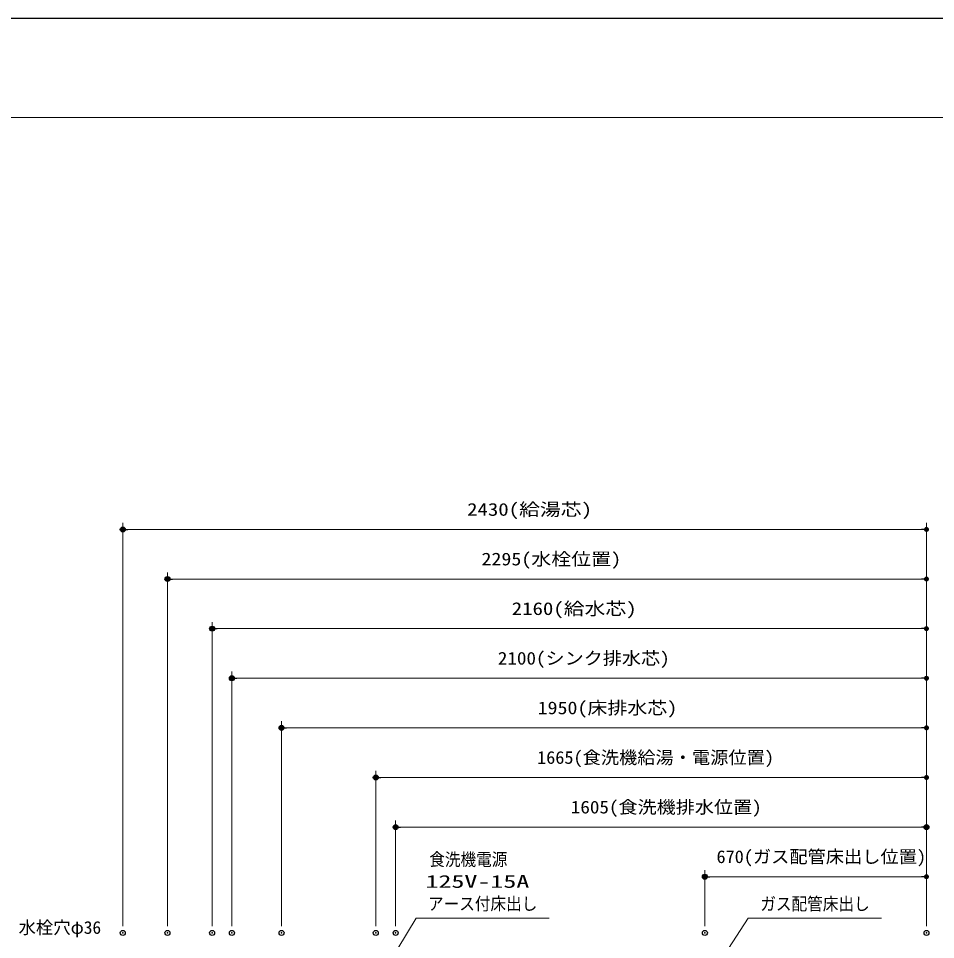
# Model space of a CAD drawing. Units: millimetres, scale not verified. Extents: x -9797 to 9797, y -4555 to 4555.
# Drawn here: x -7519 to -4746, y 1670 to 4455 of the extents above; entities that cross this region are included whole.
import ezdxf
from ezdxf.enums import TextEntityAlignment as Align

# ---------------------------------------------------------------- set-up
doc = ezdxf.new("R2010")
doc.units = ezdxf.units.MM
doc.header["$LTSCALE"] = 30
doc.header["$PDMODE"] = 32
doc.header["$PDSIZE"] = 15
for name, color, linetype, lineweight in [('0-0_0', 7, 'Continuous', 25), ('0-2_寸法ﾚｲﾔｰ', 30, 'Continuous', 13), ('0-3_DEFPOINTS', 7, 'Continuous', 25), ('0-6_図面枠', 3, 'Continuous', 15)]:
    doc.layers.add(name, color=color, linetype=linetype, lineweight=lineweight)
doc.styles.add('ＭＳ ゴシック', font='')
doc.styles.get('ＭＳ ゴシック').set_extended_font_data('MS Gothic')

# ---------------------------------------------------------------- blocks, each defined once
blk = doc.blocks.new('_DOT')
at = {"layer": '0-0_0', "color": 30}
blk.add_line((-15, 0), (-30, 0), dxfattribs=at)
for points in [[(0, 0), (-15, 0), (-14.88, 1.88)], [(0, 0), (-14.88, -1.88), (-15, 0)], [(0, 0), (-14.88, 1.88), (-14.53, 3.73)], [(0, 0), (-14.53, -3.73), (-14.88, -1.88)], [(0, 0), (-14.53, 3.73), (-13.95, 5.52)], [(0, 0), (-13.95, -5.52), (-14.53, -3.73)], [(0, 0), (-13.95, 5.52), (-13.14, 7.23)], [(0, 0), (-13.14, -7.23), (-13.95, -5.52)], [(0, 0), (-13.14, 7.23), (-12.14, 8.82)], [(0, 0), (-12.14, -8.82), (-13.14, -7.23)], [(0, 0), (-12.14, 8.82), (-10.93, 10.27)], [(0, 0), (-10.93, -10.27), (-12.14, -8.82)], [(0, 0), (-10.93, 10.27), (-9.56, 11.56)], [(0, 0), (-9.56, -11.56), (-10.93, -10.27)], [(0, 0), (-9.56, 11.56), (-8.04, 12.66)], [(0, 0), (-8.04, -12.66), (-9.56, -11.56)], [(0, 0), (-8.04, 12.66), (-6.39, 13.57)], [(0, 0), (-6.39, -13.57), (-8.04, -12.66)], [(0, 0), (-6.39, 13.57), (-4.64, 14.27)], [(0, 0), (-4.64, -14.27), (-6.39, -13.57)], [(0, 0), (-4.64, 14.27), (-2.81, 14.73)], [(0, 0), (-2.81, -14.73), (-4.64, -14.27)], [(0, 0), (-2.81, 14.73), (-0.94, 14.97)], [(0, 0), (-0.94, -14.97), (-2.81, -14.73)], [(0, 0), (-0.94, 14.97), (0.94, 14.97)], [(0, 0), (0.94, -14.97), (-0.94, -14.97)], [(0, 0), (0.94, 14.97), (2.81, 14.73)], [(0, 0), (2.81, 14.73), (4.64, 14.27)], [(0, 0), (4.64, 14.27), (6.39, 13.57)], [(0, 0), (6.39, 13.57), (8.04, 12.66)], [(0, 0), (8.04, 12.66), (9.56, 11.56)], [(0, 0), (9.56, 11.56), (10.93, 10.27)], [(0, 0), (10.93, 10.27), (12.14, 8.82)], [(0, 0), (12.14, 8.82), (13.14, 7.23)], [(0, 0), (13.14, 7.23), (13.95, 5.52)], [(0, 0), (13.95, 5.52), (14.53, 3.73)], [(0, 0), (14.53, 3.73), (14.88, 1.88)], [(0, 0), (14.88, 1.88), (15, 0)], [(0, 0), (2.81, -14.73), (0.94, -14.97)], [(0, 0), (4.64, -14.27), (2.81, -14.73)], [(0, 0), (6.39, -13.57), (4.64, -14.27)], [(0, 0), (8.04, -12.66), (6.39, -13.57)], [(0, 0), (9.56, -11.56), (8.04, -12.66)], [(0, 0), (10.93, -10.27), (9.56, -11.56)], [(0, 0), (12.14, -8.82), (10.93, -10.27)], [(0, 0), (13.14, -7.23), (12.14, -8.82)], [(0, 0), (13.95, -5.52), (13.14, -7.23)], [(0, 0), (14.53, -3.73), (13.95, -5.52)], [(0, 0), (14.88, -1.88), (14.53, -3.73)], [(0, 0), (15, 0), (14.88, -1.88)]]:
    blk.add_solid(points, dxfattribs=at)

msp = doc.modelspace()

# ---------------------------------------------------------------- linework, layer by layer
at = {"layer": '0-2_寸法ﾚｲﾔｰ'}
for p, q in [((-7203.56, 1710), (-7203.56, 2930)), ((-4773.56, 1710), (-4773.56, 2930)), ((-4788.56, 2910), (-7188.56, 2910)), ((-7068.56, 1710), (-7068.56, 2780)), ((-4788.56, 2760), (-7053.56, 2760)), ((-4773.56, 1710), (-4773.56, 2780)), ((-6933.56, 1710), (-6933.56, 2630)), ((-4773.56, 1710), (-4773.56, 2630)), ((-4788.56, 2610), (-6918.56, 2610)), ((-6873.56, 1710), (-6873.56, 2480)), ((-4773.56, 1710), (-4773.56, 2480)), ((-4788.56, 2460), (-6858.56, 2460)), ((-6723.56, 1710), (-6723.56, 2330)), ((-4773.56, 1710), (-4773.56, 2330)), ((-4788.56, 2310), (-6708.56, 2310)), ((-6438.56, 1710), (-6438.56, 2180)), ((-4773.56, 2030), (-4773.56, 2180)), ((-4788.56, 2160), (-6423.56, 2160)), ((-6378.56, 1710), (-6378.56, 2030)), ((-4788.56, 2010), (-6363.56, 2010)), ((-4773.56, 1710), (-4773.56, 2030)), ((-5443.56, 1710), (-5443.56, 1880)), ((-4773.56, 1710), (-4773.56, 1880)), ((-4788.56, 1860), (-5428.56, 1860))]:
    msp.add_line(p, q, dxfattribs=at)
for points in [[(-5914.29, 1735), (-6317.02, 1735), (-6427.01, 1551.33)], [(-4909.51, 1735), (-5312.24, 1735), (-5431.49, 1550.95)]]:
    msp.add_lwpolyline(points, dxfattribs=at)
at = {"layer": '0-3_DEFPOINTS'}
msp.add_line((2902.77, 4455), (-9697.23, 4455), dxfattribs=at)
for p in [(-7203.56, 2910), (-7068.56, 2760), (-6933.56, 2610), (-6873.56, 2460), (-6723.56, 2310), (-6438.56, 2160), (-6378.56, 2010), (-4773.56, 2010), (-5443.56, 1860), (-7203.56, 1690), (-7068.56, 1690), (-6933.56, 1690), (-6873.56, 1690), (-6723.56, 1690), (-6438.56, 1690), (-6378.56, 1690), (-5443.56, 1690), (-4773.56, 1690), (-4773.56, 1690)]:
    msp.add_point(p, dxfattribs=at)
at = {"layer": '0-6_図面枠'}
msp.add_lwpolyline([(-9397.23, -4155), (2602.77, -4155), (2602.77, 4155), (-9397.23, 4155)], close=True, dxfattribs=at)

# ---------------------------------------------------------------- block references
at = {"layer": '0-2_寸法ﾚｲﾔｰ', "xscale": 0.5, "yscale": 0.5, "rotation": 180}
for p in [(-7203.56, 2910), (-7068.56, 2760), (-6933.56, 2610), (-6873.56, 2460), (-6723.56, 2310), (-6438.56, 2160), (-6378.56, 2010), (-5443.56, 1860)]:
    msp.add_blockref('_DOT', p, dxfattribs=at)
at = {"layer": '0-2_寸法ﾚｲﾔｰ', "xscale": 0.5, "yscale": 0.5}
for p in [(-4773.56, 2910), (-4773.56, 2760), (-4773.56, 2610), (-4773.56, 2460), (-4773.56, 2310), (-4773.56, 2160), (-4773.56, 2010), (-4773.56, 1860)]:
    msp.add_blockref('_DOT', p, dxfattribs=at)

# ---------------------------------------------------------------- texts
at = {"layer": '0-2_寸法ﾚｲﾔｰ', "style": 'ＭＳ ゴシック'}
for s, height, width, p in [('2430(給湯芯)', 38.48, 1.2, (-6162.47, 2939.74)), ('2295(水栓位置)', 38.48, 1.15, (-6118.97, 2789.74)), ('2160(給水芯)', 38.48, 1.2, (-6027.47, 2639.74)), ('2100(シンク排水芯)', 38.49, 1.1, (-6069.47, 2489.74)), ('1950(床排水芯)', 38.48, 1.15, (-5949.32, 2339.74)), ('1665(食洗機給湯・電源位置)', 38.48, 1.05, (-5950.82, 2189.74)), ('1605(食洗機排水位置)', 38.48, 1.1, (-5848.82, 2039.74)), ('670(ガス配管床出し位置)', 38.48, 1.05, (-5408.37, 1889.74))]:
    msp.add_text(s, height=height, dxfattribs=dict(at, width=width)).set_placement(p, align=Align.BOTTOM_LEFT)
at = {"layer": '0-2_寸法ﾚｲﾔｰ', "color": 7, "style": 'ＭＳ ゴシック'}
for s, height, width, p in [('食洗機電源', 38.49, 0.9, (-6277.02, 1881.55)), ('125V-15A', 38.48, 1.5, (-6288.45, 1814.89)), ('アース付床出し', 38.49, 0.9, (-6280.88, 1747.57)), ('ガス配管床出し', 38.49, 0.9, (-5276.05, 1747.15))]:
    msp.add_text(s, height=height, dxfattribs=dict(at, width=width)).set_placement(p, align=Align.BOTTOM_LEFT)
msp.add_text('水栓穴φ36', height=38.48, dxfattribs=at).set_placement((-7518.73, 1675.71), align=Align.BOTTOM_LEFT)

doc.saveas('drawing.dxf')
